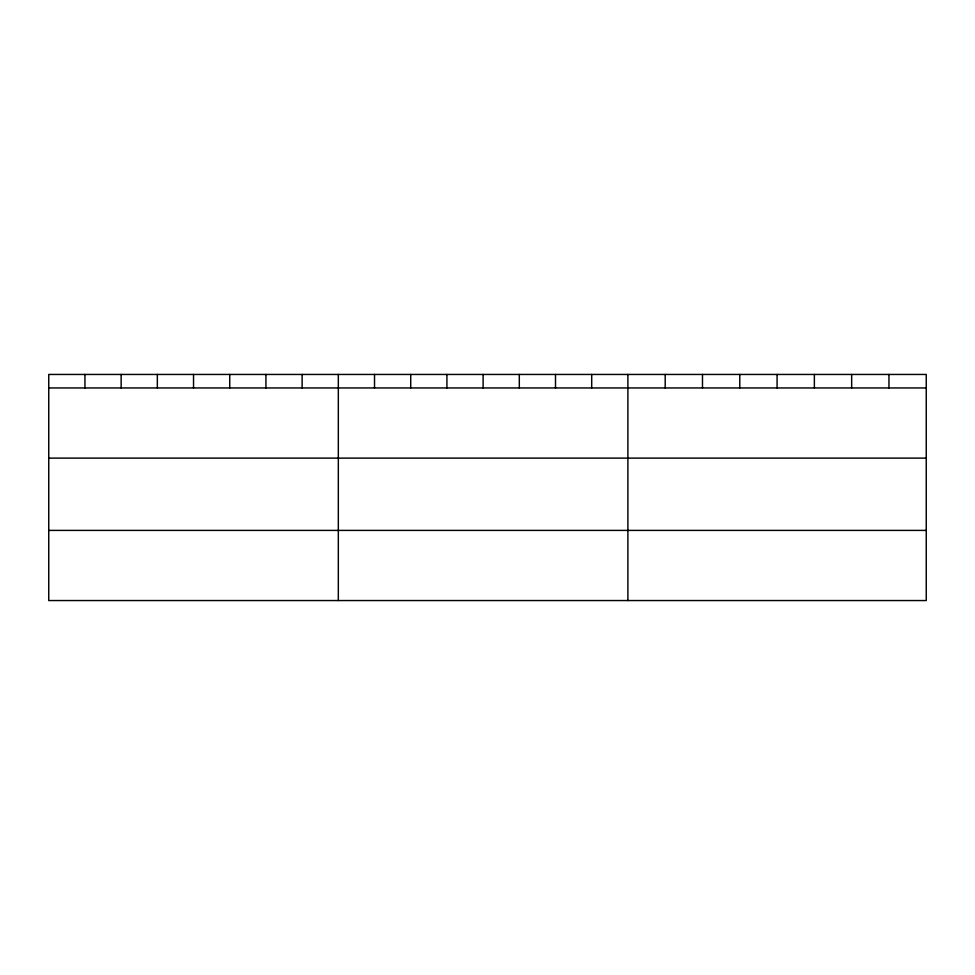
<?xml version="1.0" encoding="UTF-8"?>
<svg xmlns="http://www.w3.org/2000/svg" width="975" height="975" viewBox="0 0 975 975"><rect width="100%" height="100%" fill="white"/><g stroke="black" fill="none" stroke-linecap="round" stroke-linejoin="round"><path stroke-width="1.46" d="M926.25 458.116L926.25 374.449L48.75 374.449L48.75 600.551L926.25 600.551L926.25 458.116L48.75 458.116M48.75 387.952L926.25 387.952M48.75 530.4L926.25 530.4M888.956 374.449L888.956 387.952M851.662 374.449L851.662 387.952M814.369 374.449L814.369 387.952M777.075 374.449L777.075 387.952M739.781 374.449L739.781 387.952M702.487 374.449L702.487 387.952M665.194 374.449L665.194 387.952M627.9 374.449L627.9 600.551M591.703 374.449L591.703 387.952M555.506 374.449L555.506 387.952M519.309 374.449L519.309 387.952M483.112 374.449L483.112 387.952M446.916 374.449L446.916 387.952M410.719 374.449L410.719 387.952M374.522 374.449L374.522 387.952M338.325 374.449L338.325 600.551M302.128 374.449L302.128 387.952M265.931 374.449L265.931 387.952M229.734 374.449L229.734 387.952M193.538 374.449L193.538 387.952M157.341 374.449L157.341 387.952M121.144 374.449L121.144 387.952M84.947 374.449L84.947 387.952"/></g></svg>
